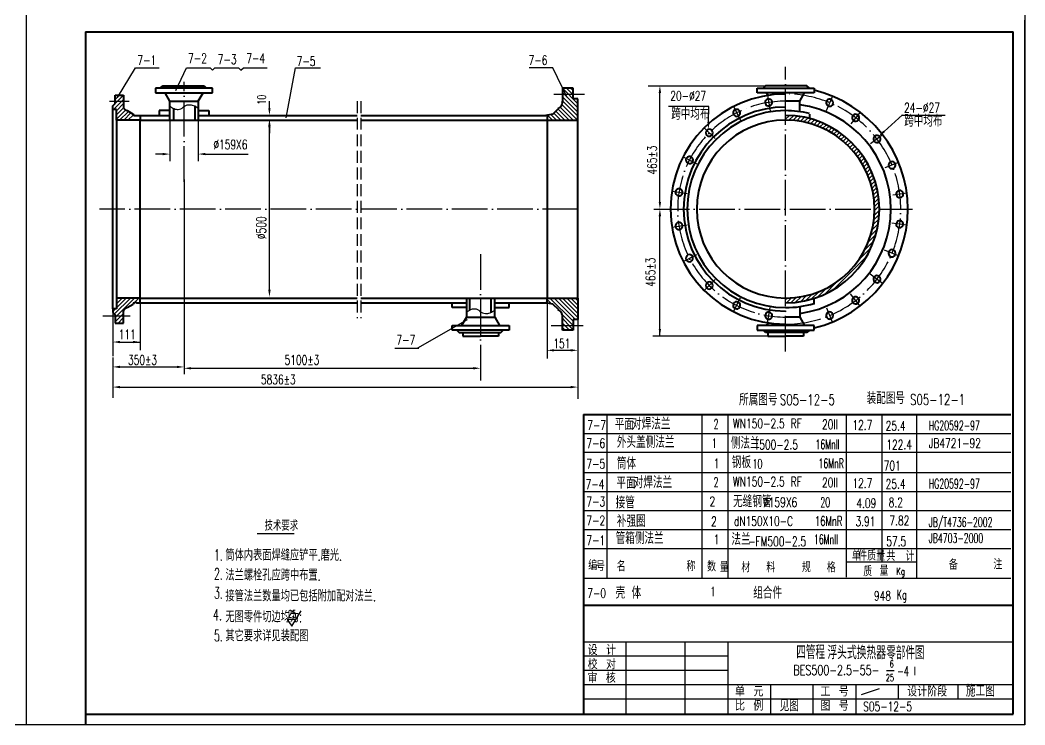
# Model space of a CAD drawing. Extents: x 0 to 2425, y 6 to 1194.
# Drawn here: x 2001.5 to 2425, y 600 to 897 of the extents above; entities that cross this region are included whole.
import ezdxf
from ezdxf.enums import TextEntityAlignment as Align

# ---------------------------------------------------------------- set-up
doc = ezdxf.new("R2010")
doc.units = 0
doc.header["$MEASUREMENT"] = 0
doc.linetypes.add('XS', pattern=[7, 5, -2])
doc.linetypes.add('ZHXS', pattern=[19, 15, -2, 0, -2])
doc.layers.get('0').update_dxf_attribs({"linetype": 'CONTINUOUS'})
doc.layers.get('Defpoints').update_dxf_attribs({"linetype": 'CONTINUOUS'})
for name, color, linetype in [('1', 7, 'ZHXS'), ('3', 7, 'XS'), ('5', 7, 'CONTINUOUS'), ('FRAME', 1, 'CONTINUOUS'), ('R', 1, 'CONTINUOUS')]:
    doc.layers.add(name, color=color, linetype=linetype)
doc.styles.add('FHZ', font='txt', dxfattribs={"width": 0.7, "bigfont": 'hztxt'})
doc.styles.add('HZ', font='txt', dxfattribs={"width": 0.65, "bigfont": 'hztxt'})
doc.styles.add('HZ1', font='txt', dxfattribs={"width": 0.6, "bigfont": 'hztxt'})

# ---------------------------------------------------------------- blocks, each defined once
blk = doc.blocks.new('*X69')
at = {"color": 0}
for p, q in [((755, 542.87), (756.6, 544.47)), ((756.37, 542.47), (758.26, 544.36)), ((758.04, 542.38), (759.87, 544.2)), ((759.65, 542.21), (761.41, 543.98)), ((761.19, 541.99), (762.9, 543.7)), ((762.68, 541.71), (764.35, 543.38)), ((764.11, 541.38), (765.75, 543.01)), ((765.5, 541), (767.11, 542.6)), ((766.85, 540.58), (768.42, 542.15)), ((768.16, 540.12), (769.7, 541.66)), ((769.42, 539.61), (770.95, 541.14)), ((770.65, 539.08), (772.16, 540.58)), ((771.85, 538.5), (773.33, 539.99)), ((773.01, 537.89), (774.48, 539.36)), ((774.13, 537.25), (775.59, 538.71)), ((775.23, 536.58), (776.67, 538.02)), ((776.29, 535.87), (777.72, 537.31)), ((777.32, 535.13), (778.75, 536.56)), ((778.32, 534.37), (779.74, 535.79)), ((779.29, 533.57), (780.71, 534.99)), ((780.23, 532.74), (781.65, 534.16)), ((781.14, 531.89), (782.56, 533.3)), ((782.02, 531), (783.44, 532.41)), ((782.88, 530.08), (784.29, 531.5)), ((783.7, 529.14), (785.12, 530.56)), ((784.49, 528.16), (785.91, 529.59)), ((785.25, 527.16), (786.68, 528.59)), ((785.98, 526.12), (787.42, 527.56)), ((786.69, 525.06), (788.13, 526.5)), ((787.36, 523.96), (788.81, 525.42)), ((787.99, 522.83), (789.46, 524.3)), ((788.59, 521.66), (790.08, 523.15)), ((789.16, 520.46), (790.67, 521.97)), ((789.7, 519.23), (791.22, 520.75)), ((790.19, 517.96), (791.74, 519.5)), ((790.65, 516.64), (792.22, 518.22)), ((791.06, 515.29), (792.67, 516.89)), ((791.43, 513.89), (793.07, 515.53)), ((791.75, 512.45), (793.43, 514.12)), ((792.02, 510.95), (793.75, 512.67)), ((792.24, 509.4), (794.01, 511.17)), ((792.4, 507.79), (794.23, 509.62)), ((792.42, 502.5), (794.5, 504.58)), ((792.48, 506.11), (794.39, 508.01)), ((792.49, 504.35), (794.48, 506.33)), ((791.93, 498.48), (794.28, 500.83)), ((792.24, 500.55), (794.44, 502.75)), ((790.79, 493.81), (793.6, 496.61)), ((791.46, 496.25), (794.01, 498.79)), ((788.33, 487.81), (792.18, 491.66)), ((789.81, 491.06), (793.01, 494.26)), ((785.57, 483.28), (790.97, 488.69)), ((774.98, 470.93), (789.07, 485.02)), ((771.31, 469.03), (776.72, 474.43)), ((781.89, 476.06), (783.94, 478.11)), ((765.74, 466.99), (768.94, 470.19)), ((768.34, 467.82), (772.19, 471.67)), ((755, 466.85), (755.65, 467.51)), ((755.42, 465.5), (757.5, 467.58)), ((757.25, 465.56), (759.45, 467.76)), ((759.17, 465.72), (761.52, 468.07)), ((761.21, 465.99), (763.75, 468.54)), ((763.39, 466.4), (766.19, 469.21))]:
    blk.add_line(p, q, dxfattribs=at)
blk = doc.blocks.new('*X68')
at = {"color": 0}
for p, q in [((661.5, 549.42), (655, 555.92)), ((659.5, 553.19), (656.69, 556)), ((659.5, 554.96), (658.46, 556)), ((661.5, 547.65), (655, 554.15)), ((661.5, 545.88), (655, 552.38)), ((661.5, 544.12), (655, 550.62)), ((661.5, 551.19), (661.19, 551.5)), ((657.81, 542.5), (653.16, 547.16)), ((659.58, 542.5), (654.1, 547.98)), ((661.35, 542.5), (654.76, 549.09)), ((648.97, 542.5), (648.5, 542.97)), ((650.74, 542.5), (648.64, 544.61)), ((652.51, 542.5), (650.15, 544.86)), ((654.28, 542.5), (651.39, 545.39)), ((656.05, 542.5), (652.27, 546.27))]:
    blk.add_line(p, q, dxfattribs=at)

msp = doc.modelspace()

# ---------------------------------------------------------------- linework, layer by layer
for p, q in [((2004, 1194), (2004, 600)), ((2425, 1194), (2425, 600)), ((2425, 600), (2425, 897)), ((2042.59088, 864.34987), (2050.09088, 876.84987)), ((2050.09088, 876.84987), (2060.09088, 876.84987)), ((2067.09088, 867.34987), (2071.59088, 876.84987)), ((2071.59088, 876.84987), (2081.59088, 876.84987)), ((2081.59088, 876.84987), (2082.59088, 875.84987)), ((2082.59088, 875.84987), (2083.59088, 876.84987)), ((2083.59088, 876.84987), (2093.59088, 876.84987)), ((2093.59088, 876.84987), (2094.59088, 875.84987)), ((2094.59088, 875.84987), (2095.59088, 876.84987)), ((2095.59088, 876.84987), (2105.59088, 876.84987)), ((2113.59088, 855.84987), (2117.59088, 876.84987)), ((2117.59088, 876.84987), (2128.09088, 876.84987)), ((2226.09088, 876.84987), (2216.09088, 876.84987)), ((2232.09088, 864.34987), (2226.09088, 876.84987)), ((2266.15677, 869.34987), (2274.15677, 869.34987)), ((2270.15677, 869.34987), (2324.15677, 869.34987)), ((2271.15677, 820.34987), (2271.15677, 866.34987)), ((2316.5697, 865.25275), (2317.58652, 858.83278)), ((2343.86497, 864.92966), (2341.30213, 858.74243)), ((2106.59088, 859.84987), (2106.59088, 862.84987)), ((2302.13823, 860.56368), (2305.08917, 854.77214)), ((2324.15677, 854.84987), (2324.15677, 856.84987)), ((2355.50798, 858.20756), (2351.68158, 853.2209)), ((2372.9407, 856.89568), (2391.4407, 856.89568)), ((2106.59088, 852.34987), (2106.59088, 849.34987)), ((2106.59088, 783.34987), (2106.59088, 851.84987)), ((2289.86209, 851.64455), (2294.45828, 847.04835)), ((2365.01447, 848.70108), (2359.97848, 844.83683)), ((2280.94295, 839.36841), (2286.7345, 836.41747)), ((2371.73657, 837.05806), (2366.00177, 834.68263)), ((2070.59088, 829.84987), (2070.59088, 755.34987)), ((2276.25388, 824.93694), (2282.67386, 823.92011)), ((2375.21618, 824.07197), (2369.27846, 823.29025)), ((2271.15677, 817.34987), (2274.15677, 817.34987)), ((2271.15677, 817.34987), (2274.15677, 817.34987)), ((2271.15677, 763.84987), (2271.15677, 814.34987)), ((2276.25388, 809.76279), (2282.67386, 810.77962)), ((2375.21618, 810.62777), (2368.93098, 811.45523)), ((2280.94295, 795.33133), (2286.7345, 798.28227)), ((2371.73657, 797.64167), (2365.85874, 800.07635)), ((2365.01447, 785.99865), (2359.83303, 789.97451)), ((2289.86209, 783.05519), (2294.45828, 787.65138)), ((2302.13823, 774.13605), (2305.08917, 779.92759)), ((2324.15677, 777.84987), (2324.15677, 779.84987)), ((2355.50798, 776.49217), (2351.50547, 781.70834)), ((2316.5697, 769.44698), (2317.58652, 775.86696)), ((2343.86497, 769.77007), (2341.45118, 775.59747)), ((2040.59088, 773.84987), (2040.59088, 755.34987)), ((2230.09088, 771.34987), (2234.59088, 766.34987)), ((2236.59088, 770.84987), (2236.59088, 746.84987)), ((2324.15677, 763.84987), (2268.15677, 763.84987)), ((2159.51126, 758.81469), (2169.51126, 758.81469)), ((2040.59088, 754.84987), (2040.59088, 746.84987)), ((2070.59088, 755.34987), (2070.59088, 750.84987)), ((2043.59088, 750.84987), (2067.59088, 750.84987)), ((2070.59088, 750.84987), (2070.59088, 747.84987)), ((2070.59088, 750.84987), (2070.59088, 747.84987)), ((2040.59088, 746.84987), (2040.59088, 737.84987)), ((2236.59088, 746.84987), (2236.59088, 737.34987)), ((2043.59088, 742.34987), (2233.59088, 742.34987)), ((2249, 661.85693), (2249, 730.86356)), ((2289, 661.85693), (2289, 730.86356)), ((2300, 661.85693), (2300, 730.86356)), ((2349.85451, 662.24516), (2349.85451, 730.86356)), ((2364.73579, 730.86356), (2364.73579, 668.68964)), ((2379.5, 661.85693), (2379.5, 730.86356)), ((2239, 706.36356), (2419, 706.36356)), ((2239, 698.36356), (2419, 698.36356)), ((2239, 690.36356), (2419, 690.36356)), ((2239, 682.36356), (2419, 682.36356)), ((2101.40188, 680.61659), (2117.02688, 680.61659)), ((2239, 674.36356), (2419, 674.36356)), ((2349.85451, 668.68964), (2379.5, 668.68964)), ((2238.97583, 661.85693), (2419, 661.85693)), ((2116.02688, 641.61659), (2120.02688, 648.01659)), ((2118.02688, 644.41659), (2114.02688, 644.41659)), ((2114.02688, 644.41659), (2116.02688, 641.61659)), ((2238.78879, 635.00064), (2420, 635.00064)), ((2256.78879, 635.00064), (2256.78879, 605.00064)), ((2281.78879, 605.00064), (2281.78879, 635.00064)), ((2299.78879, 635.00064), (2299.78879, 605.00064)), ((2299.78879, 629.00064), (2238.78879, 629.00064)), ((2238.78879, 623.00064), (2299.78879, 623.00064)), ((2366.59759, 622.89708), (2369.89369, 622.89708)), ((2238.78879, 617.00064), (2420, 617.00064)), ((2317.78879, 617.00064), (2317.78879, 605.00064)), ((2335.78879, 605.00064), (2335.78879, 617.00064)), ((2353.78879, 617.00064), (2353.78879, 605.00064)), ((2356.18, 612.78907), (2363.73356, 615.38427)), ((2371.78879, 611.00064), (2371.78879, 617.00064)), ((2396.78879, 617.00064), (2396.78879, 611.00064)), ((2238.78879, 611.00064), (2420, 611.00064)), ((2425, 600), (1584, 600))]:
    msp.add_line(p, q)
at = {"color": 0}
for p, q in [((2040.59088, 860.84229), (2045.09088, 865.34229)), ((2041.59088, 863.61006), (2043.33069, 865.34987)), ((2040.86622, 859.34987), (2045.09088, 863.57452)), ((2042.09088, 858.80676), (2045.09088, 861.80676)), ((2042.09088, 857.03899), (2045.14677, 860.09488)), ((2042.09088, 855.27122), (2045.91414, 859.09449)), ((2043.43729, 854.84987), (2047.11989, 858.53246)), ((2045.20506, 854.84987), (2048.22474, 857.86955)), ((2046.97282, 854.84987), (2049.24349, 857.12053)), ((2041.28884, 773.1519), (2047.9868, 779.84987)), ((2041.59088, 771.68618), (2049.75457, 779.84987)), ((2042.09088, 779.25724), (2042.6835, 779.84987)), ((2042.09088, 777.48948), (2044.45127, 779.84987)), ((2042.09088, 775.72171), (2046.21904, 779.84987)), ((2049.4062, 777.73373), (2051.52234, 779.84987)), ((2225.44402, 777.45768), (2223.59088, 779.31081)), ((2234.59088, 770.07858), (2224.81959, 779.84987)), ((2235.58736, 770.84987), (2226.58736, 779.84987)), ((2236.59088, 771.61411), (2228.35513, 779.84987)), ((2236.59088, 773.38188), (2230.12289, 779.84987)), ((2236.59088, 775.14965), (2231.89066, 779.84987)), ((2236.59088, 776.91742), (2233.65843, 779.84987)), ((2236.59088, 778.68518), (2235.4262, 779.84987)), ((2040.59088, 774.22171), (2041.71904, 775.34987)), ((2048.91952, 777.24705), (2049.20702, 777.53455)), ((2041.59088, 769.91841), (2045.09088, 773.41841)), ((2042.7901, 769.34987), (2045.09088, 771.65064)), ((2234.59088, 768.31081), (2229.94394, 772.95776)), ((2044.55787, 769.34987), (2045.09088, 769.88287)), ((2233.01629, 766.34987), (2230.09088, 769.27528)), ((2231.24853, 766.34987), (2230.09088, 767.50751))]:
    msp.add_line(p, q, dxfattribs=at)
at = {"color": 0, "linetype": 'ByBlock'}
for p, q in [((2052.09088, 777.78737), (2052.09088, 757.84987)), ((2223.59088, 777.78737), (2223.59088, 754.34987)), ((2040.59088, 773.78737), (2040.59088, 757.84987)), ((2043.59088, 761.34987), (2052.09088, 761.34987)), ((2226.09088, 757.84987), (2233.59088, 757.84987)), ((2236.59088, 757.78737), (2236.59088, 754.34987)), ((2073.59088, 750.28775), (2192.59088, 750.28775))]:
    msp.add_line(p, q, dxfattribs=at)
for points in [[(2064.59088, 860.84987, 0.08918673), (2066.36804, 859.67841, 0.108651217), (2068.09088, 859.34987, 0.192836197), (2070.29794, 860.30653, -0.183511512), (2072.59088, 861.34987, -0.106097572), (2074.57235, 861.05573, -0.090109836), (2076.59088, 859.84987)], [(2189.59088, 773.84987, -0.08918673), (2191.36804, 775.02132, -0.108651217), (2193.09088, 775.34987, -0.192836197), (2195.29794, 774.3932, 0.183511512), (2197.59088, 773.34987, 0.106097572), (2199.57235, 773.644, 0.090109836), (2201.59088, 774.84987)]]:
    msp.add_lwpolyline(points, format="xyb")
for points in [[(2239, 722.86356), (2419, 722.86356)], [(2239, 714.86356), (2419, 714.86356)]]:
    msp.add_lwpolyline(points)
for points in [[(2271.65677, 866.34987), (2270.65677, 866.34987), (2271.15677, 869.34987)], [(2107.09088, 859.84987), (2106.09088, 859.84987), (2106.59088, 856.84987)], [(2107.09088, 852.34987), (2106.09088, 852.34987), (2106.59088, 855.34987)], [(2107.09088, 851.84987), (2106.09088, 851.84987), (2106.59088, 854.84987)], [(2271.65677, 820.34987), (2270.65677, 820.34987), (2271.15677, 817.34987)], [(2271.65677, 814.34987), (2270.65677, 814.34987), (2271.15677, 817.34987)], [(2107.09088, 783.34987), (2106.09088, 783.34987), (2106.59088, 780.34987)], [(2271.65677, 766.84987), (2270.65677, 766.84987), (2271.15677, 763.84987)], [(2043.59088, 750.34987), (2043.59088, 751.34987), (2040.59088, 750.84987)], [(2067.59088, 750.34987), (2067.59088, 751.34987), (2070.59088, 750.84987)], [(2043.59088, 741.84987), (2043.59088, 742.84987), (2040.59088, 742.34987)], [(2233.59088, 741.84987), (2233.59088, 742.84987), (2236.59088, 742.34987)]]:
    msp.add_solid(points)
for points in [[(2043.59088, 760.84987), (2043.59088, 761.84987), (2040.59088, 761.34987)], [(2049.09088, 760.84987), (2049.09088, 761.84987), (2052.09088, 761.34987)], [(2226.59088, 757.34987), (2226.59088, 758.34987), (2223.59088, 757.84987)], [(2233.59088, 757.34987), (2233.59088, 758.34987), (2236.59088, 757.84987)], [(2073.59088, 749.78775), (2073.59088, 750.78775), (2070.59088, 750.28775)], [(2192.59088, 749.78775), (2192.59088, 750.78775), (2195.59088, 750.28775)]]:
    msp.add_solid(points, dxfattribs=at)
at = {"layer": '1'}
for p, q in [((2324.15677, 757.34987), (2324.15677, 877.34987)), ((2070.59088, 828.84987), (2070.59088, 871.04222)), ((2226.45458, 865.84987), (2239.42479, 865.84987)), ((2039.24213, 862.84987), (2047.46579, 862.84987)), ((2236.65677, 817.34987), (2034.955, 817.34987)), ((2268.65677, 817.34987), (2377.65677, 817.34987)), ((2195.59088, 798.34987), (2195.59088, 744.34987)), ((2036.37213, 772.34987), (2047.87974, 772.34987)), ((2225.35074, 768.34987), (2238.87286, 768.34987))]:
    msp.add_line(p, q, dxfattribs=at)
for radius, start, end in [(48.51031, 270, 90), (45.50275, 90, 270)]:
    msp.add_arc((2324.15677, 817.34987), radius, start, end, dxfattribs=at)
at = {"layer": '3'}
for p, q in [((2143.59088, 862.84987), (2143.59088, 771.34987)), ((2145.09088, 862.84987), (2145.09088, 771.34987))]:
    msp.add_line(p, q, dxfattribs=at)
at = {"layer": '5'}
for p, q in [((2291.75468, 860.64132), (2274.84531, 860.64132)), ((2291.66578, 854.01356), (2291.83832, 860.56574)), ((2365.62529, 850.06829), (2373.3985, 857.03274)), ((2064.59088, 854.84987), (2064.59088, 837.54712)), ((2076.59088, 854.84987), (2076.59088, 837.54712)), ((2061.59088, 840.54712), (2058.59088, 840.54712)), ((2079.59088, 840.54712), (2082.59088, 840.54712)), ((2082.59088, 840.54712), (2097.61421, 840.54712)), ((2189.88785, 770.74767), (2169.04424, 758.71271))]:
    msp.add_line(p, q, dxfattribs=at)
for points in [[(2292.16561, 854.0004), (2291.16595, 854.02673), (2291.58681, 851.0146)], [(2365.95894, 849.69589), (2365.29164, 850.44068), (2363.39092, 848.06639)], [(2061.59088, 841.04712), (2061.59088, 840.04712), (2064.59088, 840.54712)], [(2079.59088, 841.04712), (2079.59088, 840.04712), (2076.59088, 840.54712)]]:
    msp.add_solid(points, dxfattribs=at)
at = {"layer": 'Defpoints', "color": 0, "linetype": 'ByBlock'}
for p in [(2070.59088, 882.84987), (2195.59088, 798.34987), (2051.2901, 777.84987), (2223.09088, 777.84987), (2040.59088, 773.84987), (2052.09088, 761.34987), (2236.59088, 757.84987), (2236.59088, 757.84987), (2195.59088, 750.28775)]:
    msp.add_point(p, dxfattribs=at)
at = {"layer": 'FRAME', "lineweight": 40}
for p, q in [((2029, 892), (2420, 892)), ((2420, 604.5), (2420, 892)), ((2058.59088, 868.34987), (2058.59088, 866.34987)), ((2082.59088, 868.34987), (2058.59088, 868.34987)), ((2060.59088, 868.34987), (2061.59088, 869.34987)), ((2061.59088, 869.34987), (2079.09088, 869.34987)), ((2079.09088, 869.34987), (2080.09088, 868.34987)), ((2082.59088, 866.34987), (2082.59088, 868.34987)), ((2230.09088, 868.34987), (2230.09088, 862.84987)), ((2234.59088, 868.34987), (2230.09088, 868.34987)), ((2234.59088, 863.84987), (2234.59088, 868.34987)), ((2312.15677, 868.34987), (2336.15677, 868.34987)), ((2312.15677, 866.34987), (2312.15677, 868.34987)), ((2315.65677, 869.34987), (2314.65677, 868.34987)), ((2333.15677, 869.34987), (2315.65677, 869.34987)), ((2334.15677, 868.34987), (2333.15677, 869.34987)), ((2336.15677, 868.34987), (2336.15677, 866.34987)), ((2041.59088, 861.84987), (2041.59088, 865.34987)), ((2041.59088, 865.34987), (2045.09088, 865.34987)), ((2045.09088, 865.34987), (2045.09088, 860.34987)), ((2058.59088, 866.34987), (2082.59088, 866.34987)), ((2064.59088, 862.84987), (2062.59088, 866.34987)), ((2076.59088, 862.84987), (2078.59088, 866.34987)), ((2336.15677, 866.34987), (2312.15677, 866.34987)), ((2316.76615, 865.28345), (2316.15677, 866.34987)), ((2330.15677, 862.84987), (2332.15677, 866.34987)), ((2040.59088, 860.84987), (2041.59088, 861.84987)), ((2040.59088, 859.34987), (2040.59088, 860.84987)), ((2064.59088, 862.84987), (2076.59088, 862.84987)), ((2064.59088, 854.84987), (2064.59088, 862.84987)), ((2066.09088, 859.80561), (2066.09088, 854.84987)), ((2075.09088, 860.83551), (2075.09088, 854.84987)), ((2076.59088, 862.84987), (2076.59088, 854.84987)), ((2228.59088, 859.84987), (2226.09088, 857.34987)), ((2236.59088, 863.84987), (2234.59088, 863.84987)), ((2236.59088, 854.84987), (2236.59088, 863.84987)), ((2330.15677, 862.84987), (2324.15677, 862.84987)), ((2330.15677, 858.41384), (2330.15677, 862.84987)), ((2040.59088, 775.34987), (2040.59088, 859.34987)), ((2042.09088, 859.34987), (2040.59088, 859.34987)), ((2042.09088, 854.84987), (2042.09088, 859.34987)), ((2046.59088, 858.84987), (2049.09088, 857.34987)), ((2050.59088, 856.84987), (2052.09088, 856.84987)), ((2052.09088, 856.84987), (2052.09088, 854.84987)), ((2052.09088, 856.84987), (2064.59088, 856.84987)), ((2060.09088, 858.84987), (2060.09088, 856.84987)), ((2064.59088, 858.84987), (2060.09088, 858.84987)), ((2076.59088, 858.84987), (2081.09088, 858.84987)), ((2076.59088, 856.84987), (2143.59088, 856.84987)), ((2081.09088, 858.84987), (2081.09088, 856.84987)), ((2145.09088, 856.84987), (2223.09088, 856.84987)), ((2226.09088, 857.34987), (2223.09088, 856.84987)), ((2223.59088, 856.84987), (2223.59088, 854.84987)), ((2334.15677, 857.34987), (2334.15677, 855.34987)), ((2042.09088, 854.84987), (2042.09088, 779.84987)), ((2052.09088, 854.84987), (2042.09088, 854.84987)), ((2052.09088, 779.84987), (2052.09088, 854.84987)), ((2052.09088, 854.84987), (2070.59088, 854.84987)), ((2070.59088, 854.84987), (2143.59088, 854.84987)), ((2145.09088, 854.84987), (2223.59088, 854.84987)), ((2223.59088, 854.84987), (2236.59088, 854.84987)), ((2223.59088, 854.84987), (2223.59088, 779.34987)), ((2236.59088, 779.84987), (2236.59088, 854.84987)), ((2042.09088, 779.84987), (2042.09088, 775.34987)), ((2052.09088, 779.84987), (2042.09088, 779.84987)), ((2052.09088, 779.84987), (2143.59088, 779.84987)), ((2052.09088, 777.84987), (2052.09088, 779.84987)), ((2145.09088, 779.84987), (2195.59088, 779.84987)), ((2189.59088, 779.84987), (2189.59088, 771.84987)), ((2191.09088, 774.89412), (2191.09088, 779.84987)), ((2195.59088, 779.84987), (2223.59088, 779.84987)), ((2200.09088, 773.86422), (2200.09088, 779.84987)), ((2201.59088, 771.84987), (2201.59088, 779.84987)), ((2223.59088, 779.84987), (2236.59088, 779.84987)), ((2223.59088, 777.84987), (2223.59088, 779.84987)), ((2236.59088, 779.84987), (2236.59088, 770.84987)), ((2336.15677, 777.34987), (2336.15677, 779.34987)), ((2040.59088, 775.34987), (2040.59088, 773.84987)), ((2042.09088, 775.34987), (2040.59088, 775.34987)), ((2046.59088, 775.84987), (2049.09088, 777.34987)), ((2050.59088, 777.84987), (2052.09088, 777.84987)), ((2052.09088, 777.84987), (2143.59088, 777.84987)), ((2145.09088, 777.84987), (2189.59088, 777.84987)), ((2183.59088, 775.84987), (2183.59088, 777.84987)), ((2189.59088, 775.84987), (2183.59088, 775.84987)), ((2201.59088, 777.84987), (2223.59088, 777.84987)), ((2201.59088, 775.84987), (2207.59088, 775.84987)), ((2207.59088, 775.84987), (2207.59088, 777.84987)), ((2226.09088, 777.34987), (2223.09088, 777.84987)), ((2228.59088, 774.84987), (2226.09088, 777.34987)), ((2330.15677, 776.28589), (2330.15677, 771.84987)), ((2040.59088, 773.84987), (2041.59088, 772.84987)), ((2041.59088, 772.84987), (2041.59088, 769.34987)), ((2045.09088, 769.34987), (2045.09088, 774.34987)), ((2189.59088, 771.84987), (2187.59088, 768.34987)), ((2189.59088, 771.84987), (2201.59088, 771.84987)), ((2201.59088, 771.84987), (2203.59088, 768.34987)), ((2230.09088, 766.34987), (2230.09088, 771.84987)), ((2234.59088, 770.84987), (2234.59088, 766.34987)), ((2236.59088, 770.84987), (2234.59088, 770.84987)), ((2330.15677, 771.84987), (2324.15677, 771.84987)), ((2330.15677, 771.84987), (2332.15677, 768.34987)), ((2041.59088, 769.34987), (2045.09088, 769.34987)), ((2183.59088, 766.34987), (2183.59088, 768.34987)), ((2183.59088, 768.34987), (2207.59088, 768.34987)), ((2207.59088, 768.34987), (2207.59088, 766.34987)), ((2312.15677, 768.34987), (2312.15677, 766.34987)), ((2336.15677, 768.34987), (2312.15677, 768.34987)), ((2316.76615, 769.41628), (2316.15677, 768.34987)), ((2336.15677, 766.34987), (2336.15677, 768.34987)), ((2207.59088, 766.34987), (2183.59088, 766.34987)), ((2185.59088, 766.34987), (2186.59088, 765.34987)), ((2186.59088, 765.34987), (2204.09088, 765.34987)), ((2188.09088, 765.34987), (2188.09088, 763.84987)), ((2188.09088, 763.84987), (2195.59088, 763.84987)), ((2203.09088, 763.84987), (2195.59088, 763.84987)), ((2203.09088, 765.34987), (2203.09088, 763.84987)), ((2204.09088, 765.34987), (2205.09088, 766.34987)), ((2234.59088, 766.34987), (2230.09088, 766.34987)), ((2312.15677, 766.34987), (2336.15677, 766.34987)), ((2315.65677, 765.34987), (2314.65677, 766.34987)), ((2333.15677, 765.34987), (2315.65677, 765.34987)), ((2316.65677, 765.34987), (2316.65677, 763.84987)), ((2316.65677, 763.84987), (2324.15677, 763.84987)), ((2331.65677, 763.84987), (2324.15677, 763.84987)), ((2331.65677, 765.34987), (2331.65677, 763.84987)), ((2334.15677, 766.34987), (2333.15677, 765.34987)), ((2239, 730.86356), (2239, 650.36356)), ((2239, 730.86356), (2419, 730.86356)), ((2239, 659.44735), (2239, 604.5)), ((2420, 650.36356), (2238.65708, 650.36356)), ((2029, 604.5), (2420, 604.5))]:
    msp.add_line(p, q, dxfattribs=at)
for centre, radius, start, end in [((2324.15677, 817.34987), 48.5, 90, 270), ((2324.15677, 817.34987), 51.5, 283.4743309, 76.5256691), ((2046.84088, 860.59987), 1.76777, 188.1301024, 261.8698976), ((2227.90984, 861.74642), 1.90517, 275.452622, 331.9275131), ((2225.84088, 862.84987), 4.25, 331.9275131, 0), ((2324.15677, 817.34987), 43, 90, 270), ((2317.03857, 862.2924), 1.5, 99, 279), ((2317.03857, 862.2924), 1.5, 279, 99), ((2324.15677, 817.34987), 44.36169, 277.7731833, 82.2268167), ((2342.72086, 862.16755), 1.5, 67.5, 247.5), ((2342.72086, 862.16755), 1.5, 247.5, 67.5), ((2050.09088, 857.84987), 1.11803, 206.5650512, 296.5650512), ((2324.15677, 817.34987), 41.5, 90, 270), ((2303.49895, 857.89311), 1.5, 117, 297), ((2303.49895, 857.89311), 1.5, 297, 117), ((2324.15677, 817.34987), 41.5, 76.0565651, 90), ((2324.15677, 817.34987), 39.5, 270, 90), ((2353.68797, 855.83568), 1.5, 52.5, 232.5), ((2353.68797, 855.83568), 1.5, 232.5, 52.5), ((2324.15677, 817.34987), 37.5, 90, 270), ((2324.15677, 817.34987), 37.5, 270, 90), ((2291.98147, 849.52517), 1.5, 135, 315), ((2291.98147, 849.52517), 1.5, 315, 135), ((2362.64258, 846.88107), 1.5, 37.5, 217.5), ((2362.64258, 846.88107), 1.5, 217.5, 37.5), ((2283.61352, 838.00768), 1.5, 153, 333), ((2283.61352, 838.00768), 1.5, 333, 153), ((2368.97445, 835.91396), 1.5, 22.5, 202.5), ((2368.97445, 835.91396), 1.5, 202.5, 22.5), ((2279.21424, 824.46806), 1.5, 351, 171), ((2279.21424, 824.46806), 1.5, 171, 351), ((2372.25207, 823.68173), 1.5, 7.5, 187.5), ((2372.25207, 823.68173), 1.5, 187.5, 7.5), ((2279.21424, 810.23167), 1.5, 9, 189), ((2279.21424, 810.23167), 1.5, 189, 9), ((2372.25207, 811.018), 1.5, 172.5, 352.5), ((2372.25207, 811.018), 1.5, 352.5, 172.5), ((2283.61352, 796.69205), 1.5, 27, 207), ((2283.61352, 796.69205), 1.5, 207, 27), ((2368.97445, 798.78578), 1.5, 157.5, 337.5), ((2368.97445, 798.78578), 1.5, 337.5, 157.5), ((2362.64258, 787.81866), 1.5, 142.5, 322.5), ((2362.64258, 787.81866), 1.5, 322.5, 142.5), ((2291.98147, 785.17457), 1.5, 45, 225), ((2291.98147, 785.17457), 1.5, 225, 45), ((2353.68797, 778.86405), 1.5, 127.5, 307.5), ((2353.68797, 778.86405), 1.5, 307.5, 127.5), ((2046.84088, 774.09987), 1.76777, 98.1301024, 171.8698976), ((2050.09088, 776.84987), 1.11803, 63.4349488, 153.4349488), ((2303.49895, 776.80662), 1.5, 63, 243), ((2303.49895, 776.80662), 1.5, 243, 63), ((2324.15677, 817.34987), 41.5, 270, 286.8074712), ((2227.90984, 772.95331), 1.90517, 28.0724869, 84.547378), ((2225.84088, 771.84987), 4.25, 0, 28.0724869), ((2317.03857, 772.40733), 1.5, 81, 261), ((2317.03857, 772.40733), 1.5, 261, 81), ((2342.72086, 772.53219), 1.5, 112.5, 292.5), ((2342.72086, 772.53219), 1.5, 292.5, 112.5)]:
    msp.add_arc(centre, radius, start, end, dxfattribs=at)
at = {"layer": 'R', "lineweight": 40}
msp.add_line((2029, 892), (2029, 600), dxfattribs=at)

# ---------------------------------------------------------------- block references
for name, p in [('*X68', (1575.09088, 312.34987)), ('*X69', (1569.15677, 312.34987))]:
    msp.add_blockref(name, p)

# ---------------------------------------------------------------- texts
at = {"style": 'FHZ', "width": 0.7}
msp.add_text('10', height=3.5, rotation=90, dxfattribs=at).set_placement((2105.09088, 861.34987))
for s, height, style, width, p in [('所属图号', 5, 'HZ', 0.6, (2304.53044, 734.59916)), ('装配图号', 5, 'HZ', 0.7, (2358.33528, 735.22897)), ('对焊法兰', 5, 'HZ', 0.6, (2259.44046, 724.43832)), ('2', 4, 'HZ', 0.6, (2293.80646, 724.7964)), ('20II', 4, 'FHZ', 0.7, (2339.5, 724.6352)), ('HG20592-97', 4, 'HZ', 0.6, (2384.5, 724.1352)), ('外头盖侧法兰', 5, 'HZ', 0.6, (2253, 716.71651)), ('1', 4, 'HZ', 0.6, (2293, 716.71651)), ('侧法兰', 5, 'HZ', 0.6, (2301.05289, 716.33999)), ('16MnII', 4, 'HZ', 0.6, (2336.73227, 716.21651)), ('JB4721-92', 4, 'FHZ', 0.7, (2384.5, 716.71651)), ('筒体', 5, 'HZ', 0.6, (2253, 707.71651)), ('1', 4, 'HZ', 0.6, (2294, 708.21651)), ('钢板', 5, 'HZ', 0.6, (2301.5, 708.21651)), ('10', 4, 'HZ', 0.6, (2310.24854, 708.02841)), ('16MnR', 4, 'HZ', 0.6, (2338, 708.21651)), ('对焊法兰', 5, 'HZ', 0.6, (2260.12137, 699.7278)), ('2', 4, 'HZ', 0.6, (2293.80646, 700.2964)), ('20II', 4, 'FHZ', 0.7, (2339.5, 700.1352)), ('HG20592-97', 4, 'HZ', 0.6, (2384.5, 699.6352)), ('接管', 5, 'HZ', 0.6, (2252.5, 691.21651)), ('无缝钢管', 5, 'HZ', 0.6, (2302, 691.71651)), ('20', 4, 'HZ', 0.6, (2338.79839, 691.81414)), ('技术要求', 4.375, 'HZ', 0.6, (2104.52688, 681.86659)), ('补强圈', 5, 'HZ', 0.6, (2253, 683.4096)), ('16MnR', 4, 'HZ1', 0.65, (2336.5, 683.9096)), ('JB/T4736-2002', 4, 'HZ', 0.6, (2384.5, 683.4096)), ('管箱侧法兰', 5, 'HZ', 0.6, (2252.5, 676.21651)), ('1', 4, 'HZ', 0.6, (2294, 676.21651)), ('法兰', 5, 'HZ', 0.6, (2301.28892, 675.77752)), ('16MnII', 4, 'HZ', 0.6, (2336.07315, 676.21651)), ('JB4703-2000', 4, 'HZ', 0.6, (2384.5, 676.71651)), ('1.', 4.8, 'HZ', 0.6, (2083.22688, 669.21659)), ('筒体内表面焊缝应铲平.磨光.', 4.8, 'HZ', 0.6, (2088.02688, 669.21659)), ('单  ', 4, 'HZ', 0.7, (2352.10264, 669.28165)), ('件质量', 4, 'HZ', 0.7, (2354.73646, 669.28165)), ('共  ', 4, 'HZ', 0.7, (2366.61213, 669.07786)), ('计', 4, 'HZ', 0.7, (2374.69978, 669.07786)), ('编  ', 4, 'HZ', 0.7, (2240.93447, 665.19564)), ('号  名          ', 4, 'HZ', 0.7, (2244.19862, 664.80742)), ('称', 4, 'HZ', 0.7, (2282.37234, 664.80742)), ('备  ', 4, 'HZ', 0.7, (2392.96393, 665.47209)), ('注', 4, 'HZ', 0.7, (2411.72807, 665.58386)), ('2.', 4.8, 'HZ', 0.6, (2083.22688, 661.21659)), ('法兰螺栓孔应跨中布置.', 4.8, 'HZ', 0.6, (2088.02688, 660.81659)), ('数', 4, 'HZ', 0.7, (2291.04724, 664.68964)), ('量', 4, 'HZ', 0.7, (2296.40023, 664.47809)), ('材', 4, 'HZ', 0.7, (2305.5, 664.36356)), ('料', 4, 'HZ', 0.7, (2316, 664.36356)), ('规', 4, 'HZ', 0.7, (2331, 664.36356)), ('格', 4, 'HZ', 0.7, (2341.5, 664.36356)), ('质', 4, 'HZ', 0.7, (2356.89114, 662.64457)), ('量', 4, 'HZ', 0.7, (2363.70057, 662.86631)), ('Kg', 3, 'HZ', 0.7, (2370.81771, 663.25453)), ('3.', 4.8, 'HZ', 0.6, (2083.22688, 653.21659)), ('接管法兰数量均已包括附加配对法兰.', 4.8, 'HZ', 0.6, (2088.02688, 652.01659)), ('壳 体', 5, 'HZ', 0.6, (2252.5, 653.21651)), ('1', 4, 'HZ', 0.6, (2292.5, 654.21651)), ('组合件', 5, 'HZ', 0.6, (2310.5, 653.21651)), ('Kg', 4, 'HZ', 0.6, (2371.06598, 652.88518)), ('4.', 4.8, 'HZ', 0.6, (2082.82688, 644.01659)), ('无图零件切边均为:', 4.8, 'HZ', 0.6, (2088.02688, 643.21659)), ('25', 3.2, 'HZ', 0.6, (2114.42688, 645.21659)), ('5.', 4.8, 'HZ', 0.6, (2083.22688, 635.21659)), ('其它要求详见装配图', 4.8, 'HZ', 0.6, (2088.02688, 635.21659)), ('零部件图', 5.6, 'HZ', 0.6, (2366.57528, 627.59322)), ('6', 3, 'HZ', 0.6, (2368.01693, 624.23196)), ('BES500-2.5-55-', 4.2, 'HZ1', 0.7, (2327.40968, 620.96907)), ('-4', 4.2, 'HZ', 0.6, (2371.18436, 620.60582)), ('I', 3.6, 'FHZ', 0.7, (2378.13207, 620.88775)), ('25', 3, 'HZ', 0.6, (2366.39597, 618.43365)), ('施工图', 5, 'HZ', 0.6, (2400.128, 611.93133)), ('见图', 5, 'HZ', 0.6, (2321.62589, 605.70725))]:
    msp.add_text(s, height=height, dxfattribs=dict(style=style, width=width)).set_placement(p)
at = {"style": 'HZ'}
for s, p in [('设 计', (2246.69801, 629.46031)), ('校 对', (2246.69801, 623.46031)), ('审 核', (2246.60667, 617.73414)), ('单 元', (2308.78879, 612.00064)), ('工 号', (2344.78879, 612.00064)), ('设计阶段', (2383.78879, 612.00064)), ('比 例', (2308.78879, 606.00064)), ('图 号', (2344.78879, 606.00064))]:
    msp.add_text(s, height=4, dxfattribs=at).set_placement(p, align=Align.CENTER)
at = {"layer": '5', "width": 0.7}
for s, height, style, p in [('7-1', 4, 'FHZ', (2050.93049, 878.13653)), ('7-2', 4, 'FHZ', (2072.31281, 878.92173)), ('7-3', 4, 'FHZ', (2084.81843, 878.45939)), ('7-4', 4, 'FHZ', (2096.85976, 878.92173)), ('7-5', 4, 'FHZ', (2118.09321, 877.67365)), ('7-6', 4, 'FHZ', (2215.82655, 878.13653)), ('20-%%c27', 4, 'FHZ', (2275.53549, 863.05534)), ('跨中均布', 5, 'HZ1', (2275.92506, 854.9863)), ('24-%%c27', 4, 'FHZ', (2374.08868, 858.06732)), ('跨中均布', 5, 'HZ1', (2374.14383, 852.09944)), ('111', 4, 'FHZ', (2043.08239, 762.607)), ('7-7', 4, 'FHZ', (2160.13907, 760.24029)), ('151', 4, 'FHZ', (2226.24289, 758.70333)), ('350%%p3', 4, 'FHZ', (2046.98865, 751.76348)), ('5100%%p3', 4, 'FHZ', (2112.96116, 751.76348)), ('5836%%p3', 4, 'FHZ', (2102.97847, 743.5224)), ('S05-12-5', 4.5, 'HZ1', (2321.70622, 734.76963)), ('S05-12-1', 4.5, 'HZ1', (2376.59318, 734.82298)), ('平面', 5, 'FHZ', (2252.16115, 724.23226)), ('WN150-2.5 RF', 4, 'FHZ', (2301.94339, 724.99122)), ('7-7', 4, 'HZ1', (2240.51167, 724.32155)), ('12.7', 4, 'FHZ', (2352.31038, 724.35762)), ('25.4', 4, 'FHZ', (2366.28129, 724.0252)), ('7-6', 4, 'HZ1', (2240.17904, 716.67591)), ('T500-2.5', 4, 'FHZ', (2311.1055, 716.07393)), ('122.4', 4, 'FHZ', (2366.58267, 716.07393)), ('7-5', 4, 'HZ1', (2240.17904, 708.03301)), ('701', 4, 'FHZ', (2365.50415, 707.23426)), ('7-4', 4, 'HZ1', (2239.84639, 699.39011)), ('平面', 5, 'FHZ', (2252.84206, 699.52174)), ('WN150-2.5 RF', 4, 'FHZ', (2301.94339, 700.49122)), ('12.7', 4, 'FHZ', (2352.31038, 699.85762)), ('25.4', 4, 'FHZ', (2366.28129, 699.5252)), ('7-3', 4, 'HZ1', (2240.17904, 692.07688)), ('2', 4, 'HZ1', (2292.07097, 692.15062)), ('%%c159X6', 4, 'FHZ', (2314.63779, 691.80922)), ('4.09', 4, 'HZ1', (2353.94211, 691.41205)), ('8.2', 4, 'HZ1', (2367.58038, 691.74447)), ('7-2', 4, 'HZ1', (2240.17904, 684.09882)), ('2', 4, 'HZ1', (2292.73625, 683.7664)), ('dN150X10-C', 4, 'HZ1', (2302.33682, 683.82563)), ('3.91', 4, 'HZ1', (2353.60947, 683.7664)), ('7.82', 4, 'HZ1', (2367.91302, 684.09882)), ('7-1', 4, 'HZ1', (2240.17904, 675.78834)), ('-FM500-2.5', 4, 'FHZ', (2308.32334, 675.33247)), ('57.5', 4, 'FHZ', (2366.55656, 675.33247)), ('7-0', 4, 'FHZ', (2240.5385, 653.54172)), ('948', 4, 'FHZ', (2361.3603, 652.41015)), ('四管程', 5.76, 'HZ1', (2328.63882, 627.76259)), ('浮头式换热器', 5.6, 'HZ1', (2341.7643, 627.68873)), ('S05-12-5', 4, 'HZ1', (2356.82437, 605.74186))]:
    msp.add_text(s, height=height, dxfattribs=dict(at, style=style)).set_placement(p)
at = {"layer": '5', "style": 'HZ1', "width": 0.7}
msp.add_text('%%c159X6', height=4, dxfattribs=at).set_placement((2090.14755, 844.54712), align=Align.MIDDLE_CENTER)
at = {"layer": '5', "style": 'FHZ', "width": 0.7}
for s, p in [('465%%p3', (2269.87176, 831.85799)), ('%%c500', (2105.14862, 804.67986)), ('465%%p3', (2269.18158, 784.61224))]:
    msp.add_text(s, height=4, rotation=90, dxfattribs=at).set_placement(p)

doc.saveas('drawing.dxf')
